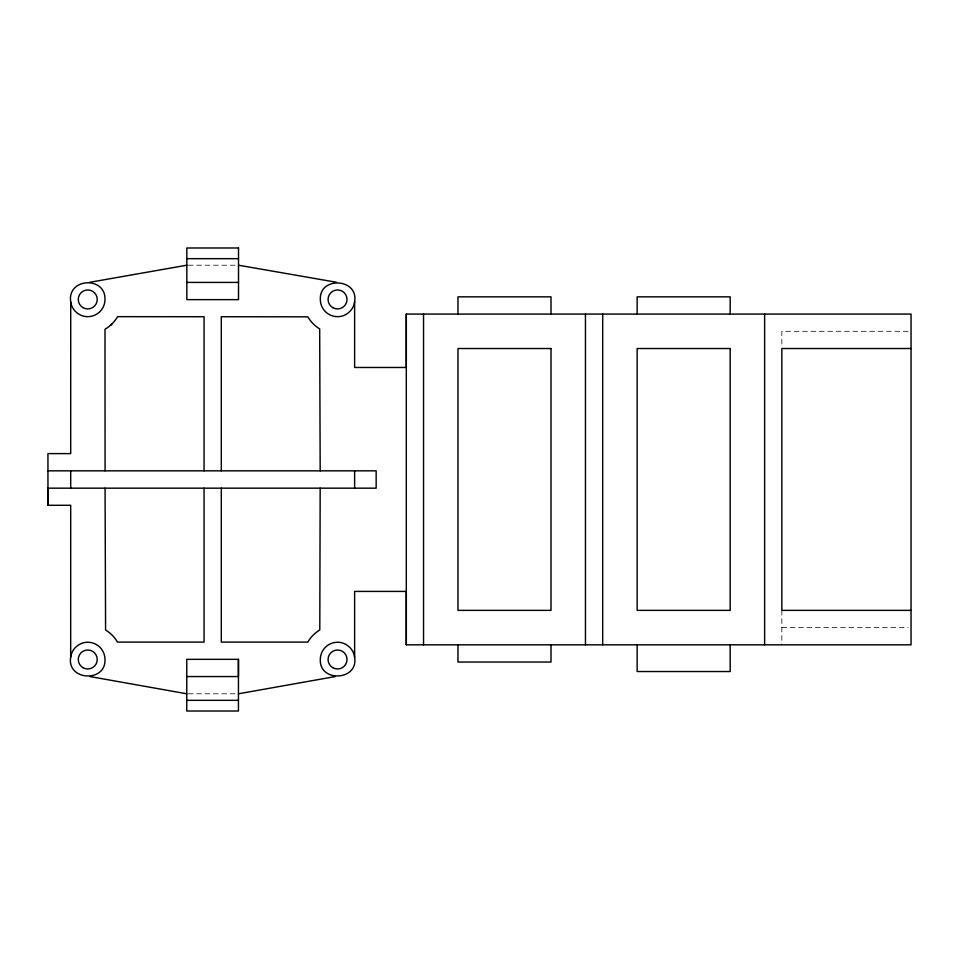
<?xml version="1.0" encoding="UTF-8"?>
<svg xmlns="http://www.w3.org/2000/svg" width="959" height="959" viewBox="0 0 959 959"><rect width="100%" height="100%" fill="white"/><g stroke="black" fill="none" stroke-linecap="round" stroke-linejoin="round"><path stroke-width="0.72" stroke-dasharray="4.79 3.6" d="M188.312 265.211L235.566 265.211M908.077 331.299L781.849 331.299L781.849 347.086M781.849 627.594L908.077 627.594M188.24 693.789L235.482 693.789M781.849 610.368L781.849 644.82"/><path stroke-width="1.44" d="M70.678 657.239C71.601 648.895 79.369 642.098 87.76 642.254A17.226 17.226 0 0 1 104.987 659.48C106.005 682.868 66.603 680.722 70.678 657.239L70.702 505.285L47.95 505.285L47.962 488.167L376.156 488.167L376.156 470.833L47.962 470.833M70.702 488.167L70.702 470.833M70.726 302.037C71.829 310.356 79.717 316.997 88.108 316.662A17.226 17.226 0 0 0 104.963 300.215C106.461 275.82 66.722 277.583 70.726 302.037L70.702 453.607L47.95 453.607L47.95 505.285M238.443 659.336L238.443 711.015L186.765 711.015L186.765 659.336L238.443 659.336L238.443 676.563L186.765 676.563M354.626 657.239C353.691 648.895 345.935 642.098 337.544 642.254A17.226 17.226 0 0 0 320.318 659.48C319.287 682.868 358.702 680.722 354.626 657.239L354.626 591.415L406.304 591.415L406.304 644.82L911.05 644.82L911.05 314.072L406.304 314.072L406.304 367.477L354.626 367.477L354.626 301.689C358.702 278.254 319.299 276.024 320.318 299.448A17.226 17.226 0 0 0 337.544 316.674C345.935 316.83 353.691 310.033 354.626 301.689M110.489 325.341L112.131 323.794M186.837 265.211L89.655 282.318M238.443 693.789L335.29 676.563M336.417 282.258L238.515 265.211M186.837 258.666L238.515 258.666M186.837 282.414L238.515 282.414M911.05 348.525L781.849 348.525L781.849 610.368L911.05 610.368M186.765 700.334L238.443 700.334M90.002 676.563L186.765 693.789M105.07 470.833L104.999 329.273A34.452 34.452 0 0 0 116.411 318.568L117.597 316.662L204.063 316.734L204.063 470.833M105.07 488.167L105.586 630.003A34.452 34.452 0 0 1 116.782 640.936L117.489 642.11L204.063 642.11L204.063 488.167M764.623 314.072L764.623 644.82M730.171 314.072L730.171 296.846L637.148 296.846L637.148 314.072M730.171 644.82L730.171 671.528L637.148 671.528L637.148 644.82M602.696 314.072L602.696 644.82M585.458 314.072L585.458 644.82M551.005 314.072L551.005 296.846L457.982 296.846L457.982 314.072M551.005 644.82L551.005 662.046L457.982 662.046L457.982 644.82M423.53 314.072L423.53 644.82M406.304 314.072L406.304 644.82M354.626 470.833L354.626 488.167M320.174 470.833L319.683 328.913A34.452 34.452 0 0 1 308.498 317.968L307.815 316.83L221.289 316.734L221.289 470.833M320.174 488.167L319.791 629.955A34.452 34.452 0 0 0 308.57 640.852L307.815 642.11L221.289 642.11L221.289 488.167M238.515 247.985L186.837 247.985L186.837 299.64L238.515 299.64L238.515 247.985M551.005 348.525L457.982 348.525L457.982 610.368L551.005 610.368L551.005 348.525M730.171 348.525L637.148 348.525L637.148 610.368L730.171 610.368L730.171 348.525M332.809 667.692A9.47 9.47 0 0 0 347.014 659.48A9.47 9.47 0 0 0 332.809 651.281A9.47 9.47 0 0 0 332.809 667.692M83.013 667.692A9.47 9.47 0 0 0 97.231 659.48A9.47 9.47 0 0 0 83.013 651.281A9.47 9.47 0 0 0 83.013 667.692M332.809 307.647A9.47 9.47 0 0 0 347.014 299.448A9.47 9.47 0 0 0 332.809 291.236A9.47 9.47 0 0 0 332.809 307.647M83.013 307.647A9.47 9.47 0 0 0 97.231 299.448A9.47 9.47 0 0 0 83.013 291.236A9.47 9.47 0 0 0 83.013 307.647"/></g></svg>
